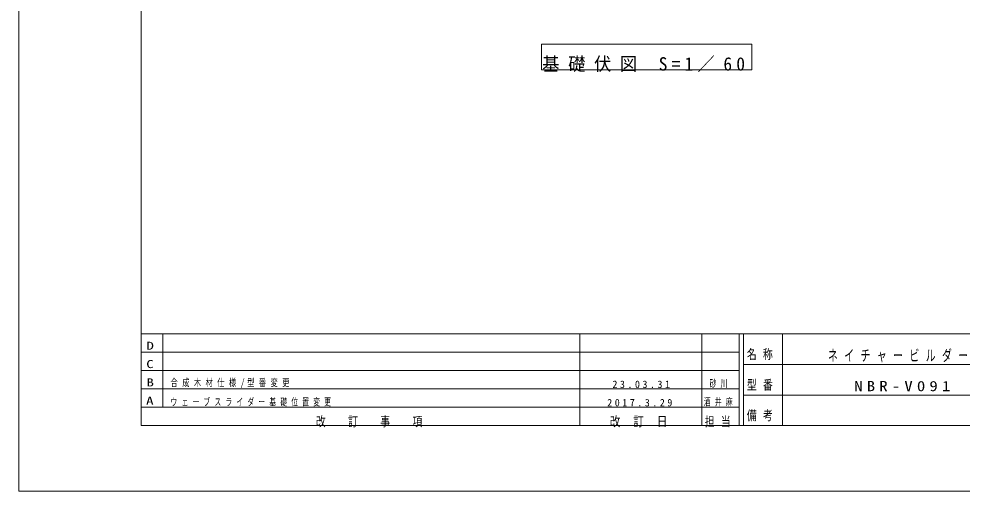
# Model space of a CAD drawing. Units: millimetres on the paper. Extents: x 0 to 420, y -594 to 297.
# Drawn here: x 0 to 216.1, y -594 to -485.9 of the extents above; entities that cross this region are included whole.
import ezdxf
from ezdxf.enums import TextEntityAlignment as Align

# ---------------------------------------------------------------- set-up
doc = ezdxf.new("R2010")
doc.units = ezdxf.units.MM
for name, color, linetype, lineweight in [('0_2', 7, 'Continuous', 13), ('FMT', 7, 'Continuous', 13), ('FMT-TXT', 7, 'Continuous', 13), ('TEXT', 7, 'Continuous', 13)]:
    doc.layers.add(name, color=color, linetype=linetype, lineweight=lineweight)
doc.styles.add('ＭＳ ゴシック', font='')
doc.styles.get('ＭＳ ゴシック').set_extended_font_data('MS Gothic')

msp = doc.modelspace()

# ---------------------------------------------------------------- linework, layer by layer
at = {"layer": '0_2'}
for points in [[(0, -297), (420, -297), (420, -594), (0, -594)], [(119.77, -497.532), (167.965, -497.532), (167.965, -491.701), (119.77, -491.701)]]:
    msp.add_lwpolyline(points, close=True, dxfattribs=at)
at = {"layer": 'FMT'}
for p, q in [((28, -558), (403, -558)), ((33, -558), (33, -574.8)), ((128.5, -558), (128.5, -579)), ((156.5, -558), (156.5, -579)), ((165, -558), (165, -579)), ((166, -558), (166, -579)), ((175, -558), (175, -579)), ((28, -562.2), (165, -562.2)), ((166, -565), (306, -565)), ((28, -566.4), (165, -566.4)), ((28, -570.6), (165, -570.6)), ((166, -572), (306, -572)), ((28, -574.8), (165, -574.8))]:
    msp.add_line(p, q, dxfattribs=at)
msp.add_lwpolyline([(28, -579), (28, -322), (403, -322), (403, -579)], close=True, dxfattribs=at)

# ---------------------------------------------------------------- texts
at = {"layer": 'FMT-TXT', "style": 'ＭＳ ゴシック'}
for s, width, p in [('D', 1.35, (29.25, -562.183)), ('C', 1.35, (29.19, -566.383)), ('B', 1.35, (29.25, -570.583)), ('A', 1.4, (29.131, -574.783))]:
    msp.add_text(s, height=1.833, dxfattribs=dict(at, width=width)).set_placement(p, align=Align.BOTTOM_LEFT)
at = {"layer": 'FMT-TXT', "attachment_point": 7, "style": 'ＭＳ ゴシック'}
for s, insert, char_height in [('\\T1.64;\\W0.75;名称', (166.8, -564), 2.199), ('\\T1.64;\\W0.65;ネイチャービルダー', (185.385, -564.533), 2.566), ('\\T1.62;\\W0.7;合成木材仕様/型番変更', (34.755, -570.417), 1.686), ('\\T1.64;\\W0.65;砂川', (158.266, -570.417), 1.686), ('\\T1.64;\\W0.75;型番', (166.8, -571), 2.199), ('\\T1.5;23.03.31', (135.994, -570.417), 1.686), ('\\T1.5;\\W1.2;NBR-V091', (191.391, -571.167), 2.346), ('\\T1.64;\\W0.65;ウェーブスライダー基礎位置変更', (34.755, -574.617), 1.686), ('\\T1.64;\\W0.65;酒井麻', (156.955, -574.617), 1.686), ('\\T1.5;2017.3.29', (134.811, -574.617), 1.686), ('\\T1.64;\\W0.75;改\u3000訂\u3000事\u3000項', (68.05, -579.4), 2.199), ('\\T1.5;\\W0.8;改\\~訂\\~日', (135.4, -579.4), 2.199), ('\\T1.64;\\W0.75;担当', (157.15, -579.4), 2.199), ('\\T1.64;\\W0.75;備考', (166.8, -578), 2.199)]:
    msp.add_mtext(s, dxfattribs=dict(at, insert=insert, char_height=char_height))
at = {"layer": 'TEXT', "insert": (119.909, -498.087), "char_height": 3.054, "attachment_point": 7, "style": 'ＭＳ ゴシック'}
msp.add_mtext('\\T1.5;\\W0.95;基礎伏図\\~S=1／60', dxfattribs=at)

doc.saveas('drawing.dxf')
